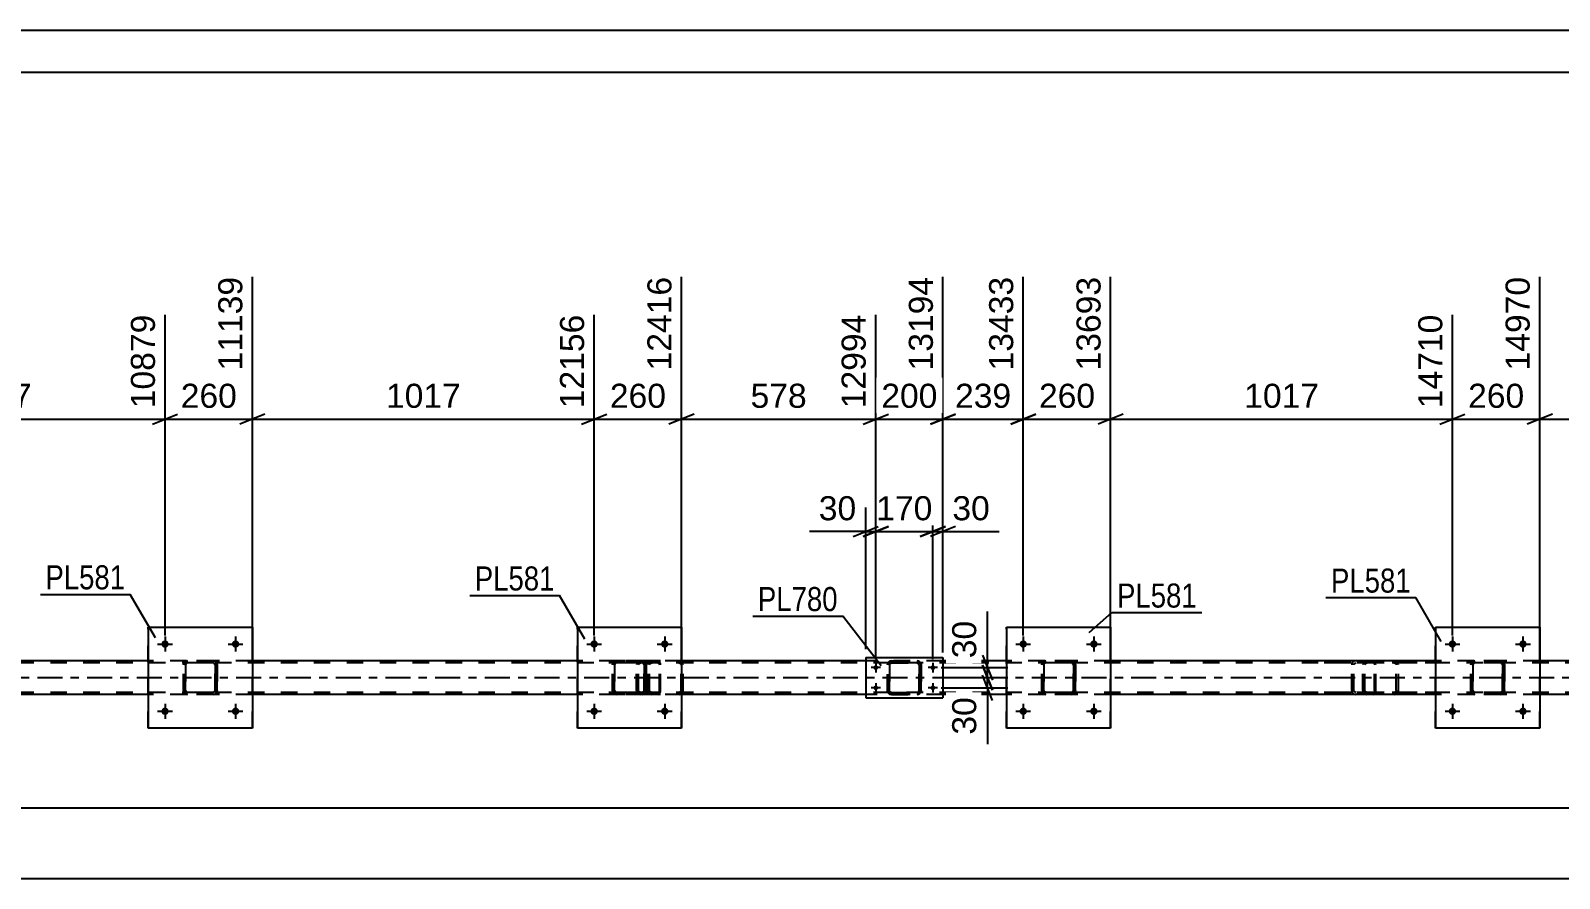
# Model space of a CAD drawing. Header units: millimetres. Extents: x 0 to 3371, y 0 to 1899.
# Drawn here: x 447.1 to 629.1, y 493.1 to 594 of the extents above; entities that cross this region are included whole.
import ezdxf

# ---------------------------------------------------------------- set-up
doc = ezdxf.new("R2010")
doc.units = ezdxf.units.MM
doc.linetypes.add('DXK_LINE_DOT2', pattern=[3.9198, 1.9599, -1.9599])
doc.linetypes.add('DXK_LINE_DOT3', pattern=[5.9187, 2.979, -0.9799, 0.9799, -0.9799])
doc.styles.add('Arial', font='ARIAL.TTF', dxfattribs={"height": 0.2})
doc.styles.add('Arial Narrow', font='ARIALN.TTF', dxfattribs={"height": 0.2})

# ---------------------------------------------------------------- blocks, each defined once
blk = doc.blocks.new('Unknown-203723636-1133')
at = {"color": 5, "linetype": 'Continuous'}
for p, q in [((841, 594), (0, 594)), ((836, 589), (5, 589))]:
    blk.add_line(p, q, dxfattribs=at)
blk = doc.blocks.new('Part-203723636-2892 - 2676')
at = {"color": 2, "linetype": 'Continuous'}
for p, q in [((546.54, 519.39), (546.54, 514.59)), ((546.54, 519.39), (555.74, 519.39)), ((555.74, 519.39), (555.74, 514.59)), ((546.54, 514.59), (555.74, 514.59))]:
    blk.add_line(p, q, dxfattribs=at)
blk = doc.blocks.new('Part-203723636-2705 - 2676')
at = {"color": 7, "linetype": 'DXK_LINE_DOT2'}
for p, q in [((749.36, 518.76), (86.9, 518.76)), ((473.54, 519), (461.14, 519)), ((524.62, 519), (512.22, 519)), ((555.74, 519), (546.54, 519)), ((575.7, 519), (563.3, 519)), ((626.78, 519), (614.38, 519)), ((749.36, 515.24), (86.9, 515.24)), ((473.54, 515), (461.14, 515)), ((524.62, 515), (512.22, 515)), ((555.74, 515), (546.54, 515)), ((575.7, 515), (563.3, 515)), ((626.78, 515), (614.38, 515))]:
    blk.add_line(p, q, dxfattribs=at)
at = {"color": 2, "linetype": 'Continuous'}
for p, q in [((461.14, 519), (422.46, 519)), ((512.22, 519), (473.54, 519)), ((546.54, 519), (524.62, 519)), ((563.3, 519), (555.74, 519)), ((614.38, 519), (575.7, 519)), ((665.46, 519), (626.78, 519)), ((461.14, 515), (422.46, 515)), ((512.22, 515), (473.54, 515)), ((546.54, 515), (524.62, 515)), ((563.3, 515), (555.74, 515)), ((614.38, 515), (575.7, 515)), ((665.46, 515), (626.78, 515))]:
    blk.add_line(p, q, dxfattribs=at)
at = {"color": 7, "linetype": 'DXK_LINE_DOT3'}
blk.add_line((86.9, 517), (749.36, 517), dxfattribs=at)
blk = doc.blocks.new('Part-203723636-2720 - 2676')
at = {"color": 7, "linetype": 'DXK_LINE_DOT2'}
for p, q in [((618.58, 518.52), (618.62, 518.7)), ((618.62, 518.7), (618.58, 518.52)), ((618.84, 518.61), (618.89, 518.69)), ((618.89, 518.69), (618.84, 518.61)), ((618.88, 518.96), (619.06, 519)), ((619.06, 519), (618.88, 518.96)), ((618.97, 518.74), (618.89, 518.69)), ((619.06, 518.76), (618.97, 518.74)), ((622.1, 519), (619.06, 519)), ((622.1, 518.76), (619.06, 518.76)), ((622.1, 519), (622.29, 518.96)), ((622.29, 518.96), (622.1, 519)), ((622.2, 518.74), (622.1, 518.76)), ((622.2, 518.74), (622.27, 518.69)), ((622.27, 518.69), (622.33, 518.61)), ((622.33, 518.61), (622.27, 518.69)), ((622.55, 518.7), (622.58, 518.52)), ((622.58, 518.52), (622.55, 518.7)), ((618.58, 515.48), (618.58, 518.52)), ((618.58, 518.52), (618.58, 518.52)), ((618.58, 515.48), (618.58, 518.52)), ((618.82, 518.52), (618.84, 518.61)), ((618.84, 518.61), (618.82, 518.52)), ((618.82, 515.48), (618.82, 518.52)), ((618.82, 518.52), (618.82, 518.52)), ((618.82, 518.52), (618.82, 515.48)), ((622.33, 518.61), (622.34, 518.52)), ((622.34, 518.52), (622.33, 518.61)), ((622.34, 515.48), (622.34, 518.52)), ((622.34, 518.52), (622.34, 518.52)), ((622.34, 518.52), (622.34, 515.48)), ((622.58, 515.48), (622.58, 518.52)), ((622.58, 518.52), (622.58, 518.52)), ((622.58, 518.52), (622.58, 515.48)), ((618.58, 515.48), (618.58, 515.48)), ((618.62, 515.3), (618.58, 515.48)), ((618.58, 515.48), (618.62, 515.3)), ((618.82, 515.48), (618.82, 515.48)), ((618.84, 515.39), (618.82, 515.48)), ((618.82, 515.48), (618.84, 515.39)), ((618.89, 515.31), (618.84, 515.39)), ((618.84, 515.39), (618.89, 515.31)), ((619.06, 515), (618.88, 515.04)), ((618.88, 515.04), (619.06, 515)), ((618.97, 515.26), (618.89, 515.31)), ((619.06, 515.24), (618.97, 515.26)), ((622.1, 515.24), (619.06, 515.24)), ((622.2, 515.26), (622.1, 515.24)), ((622.29, 515.04), (622.1, 515)), ((622.1, 515), (622.29, 515.04)), ((622.27, 515.31), (622.2, 515.26)), ((622.33, 515.39), (622.27, 515.31)), ((622.27, 515.31), (622.33, 515.39)), ((622.34, 515.48), (622.33, 515.39)), ((622.33, 515.39), (622.34, 515.48)), ((622.34, 515.48), (622.34, 515.48)), ((622.58, 515.48), (622.55, 515.3)), ((622.55, 515.3), (622.58, 515.48)), ((622.58, 515.48), (622.58, 515.48)), ((622.1, 515), (619.06, 515))]:
    blk.add_line(p, q, dxfattribs=at)
at = {"color": 7, "linetype": 'DXK_LINE_DOT3'}
blk.add_line((620.58, 517), (620.58, 517), dxfattribs=at)
at = {"color": 7, "linetype": 'DXK_LINE_DOT2'}
for centre, start, end in [((619.06, 518.52), 112.5, 157.5), ((619.06, 518.52), 112.5, 157.5), ((622.1, 518.52), 22.5, 67.5), ((622.1, 518.52), 22.5, 67.5), ((619.06, 515.48), 202.5, 247.5), ((619.06, 515.48), 202.5, 247.5), ((622.1, 515.48), 292.5, 337.5), ((622.1, 515.48), 292.5, 337.5)]:
    blk.add_arc(centre, 0.48, start, end, dxfattribs=at)
blk = doc.blocks.new('Part-203723636-2725 - 2676')
at = {"color": 2, "linetype": 'Continuous'}
for p, q in [((563.3, 523), (563.3, 511)), ((563.3, 523), (575.7, 523)), ((575.7, 523), (575.7, 511)), ((575.7, 511), (563.3, 511))]:
    blk.add_line(p, q, dxfattribs=at)
at = {"color": 7, "linetype": 'DXK_LINE_DOT2'}
for p, q in [((563.3, 511), (563.3, 523)), ((575.7, 511), (575.7, 523))]:
    blk.add_line(p, q, dxfattribs=at)
blk = doc.blocks.new('Part-203723636-2726 - 2676')
at = {"color": 7, "linetype": 'DXK_LINE_DOT2'}
for p, q in [((567.5, 518.52), (567.54, 518.7)), ((567.54, 518.7), (567.5, 518.52)), ((567.76, 518.61), (567.81, 518.69)), ((567.81, 518.69), (567.76, 518.61)), ((567.8, 518.96), (567.98, 519)), ((567.98, 519), (567.8, 518.96)), ((567.89, 518.74), (567.81, 518.69)), ((567.98, 518.76), (567.89, 518.74)), ((571.02, 519), (567.98, 519)), ((571.02, 518.76), (567.98, 518.76)), ((571.02, 519), (571.21, 518.96)), ((571.21, 518.96), (571.02, 519)), ((571.12, 518.74), (571.02, 518.76)), ((571.12, 518.74), (571.19, 518.69)), ((571.19, 518.69), (571.25, 518.61)), ((571.25, 518.61), (571.19, 518.69)), ((571.47, 518.7), (571.5, 518.52)), ((571.5, 518.52), (571.47, 518.7)), ((567.5, 515.48), (567.5, 518.52)), ((567.5, 518.52), (567.5, 518.52)), ((567.5, 515.48), (567.5, 518.52)), ((567.74, 518.52), (567.76, 518.61)), ((567.76, 518.61), (567.74, 518.52)), ((567.74, 515.48), (567.74, 518.52)), ((567.74, 518.52), (567.74, 518.52)), ((567.74, 518.52), (567.74, 515.48)), ((571.25, 518.61), (571.26, 518.52)), ((571.26, 518.52), (571.25, 518.61)), ((571.26, 515.48), (571.26, 518.52)), ((571.26, 518.52), (571.26, 518.52)), ((571.26, 518.52), (571.26, 515.48)), ((571.5, 515.48), (571.5, 518.52)), ((571.5, 518.52), (571.5, 518.52)), ((571.5, 518.52), (571.5, 515.48)), ((567.5, 515.48), (567.5, 515.48)), ((567.54, 515.3), (567.5, 515.48)), ((567.5, 515.48), (567.54, 515.3)), ((567.74, 515.48), (567.74, 515.48)), ((567.76, 515.39), (567.74, 515.48)), ((567.74, 515.48), (567.76, 515.39)), ((567.81, 515.31), (567.76, 515.39)), ((567.76, 515.39), (567.81, 515.31)), ((567.98, 515), (567.8, 515.04)), ((567.8, 515.04), (567.98, 515)), ((567.89, 515.26), (567.81, 515.31)), ((567.98, 515.24), (567.89, 515.26)), ((571.02, 515.24), (567.98, 515.24)), ((571.12, 515.26), (571.02, 515.24)), ((571.21, 515.04), (571.02, 515)), ((571.02, 515), (571.21, 515.04)), ((571.19, 515.31), (571.12, 515.26)), ((571.25, 515.39), (571.19, 515.31)), ((571.19, 515.31), (571.25, 515.39)), ((571.26, 515.48), (571.25, 515.39)), ((571.25, 515.39), (571.26, 515.48)), ((571.26, 515.48), (571.26, 515.48)), ((571.5, 515.48), (571.47, 515.3)), ((571.47, 515.3), (571.5, 515.48)), ((571.5, 515.48), (571.5, 515.48)), ((571.02, 515), (567.98, 515))]:
    blk.add_line(p, q, dxfattribs=at)
at = {"color": 7, "linetype": 'DXK_LINE_DOT3'}
blk.add_line((569.5, 517), (569.5, 517), dxfattribs=at)
at = {"color": 7, "linetype": 'DXK_LINE_DOT2'}
for centre, start, end in [((567.98, 518.52), 112.5, 157.5), ((567.98, 518.52), 112.5, 157.5), ((571.02, 518.52), 22.5, 67.5), ((571.02, 518.52), 22.5, 67.5), ((567.98, 515.48), 202.5, 247.5), ((567.98, 515.48), 202.5, 247.5), ((571.02, 515.48), 292.5, 337.5), ((571.02, 515.48), 292.5, 337.5)]:
    blk.add_arc(centre, 0.48, start, end, dxfattribs=at)
blk = doc.blocks.new('Bolt-203723636-2795 - 2676')
at = {"linetype": 'Continuous'}
for points in [[(547.74, 517.91, -1), (547.74, 518.47, -1)], [(554.54, 517.91, -1), (554.54, 518.47, -1)], [(547.74, 515.51, -1), (547.74, 516.07, -1)], [(554.54, 515.51, -1), (554.54, 516.07, -1)]]:
    blk.add_hatch(color=1, dxfattribs=at).paths.add_polyline_path(points)
at = {"color": 1, "linetype": 'Continuous'}
for p, q in [((547.74, 518.75), (547.74, 517.63)), ((554.54, 518.75), (554.54, 517.63)), ((548.3, 518.19), (547.18, 518.19)), ((555.1, 518.19), (553.98, 518.19)), ((548.3, 515.79), (547.18, 515.79)), ((547.74, 516.35), (547.74, 515.23)), ((555.1, 515.79), (553.98, 515.79)), ((554.54, 516.35), (554.54, 515.23))]:
    blk.add_line(p, q, dxfattribs=at)
blk = doc.blocks.new('Part-203723636-2731 - 2676')
at = {"color": 2, "linetype": 'Continuous'}
for p, q in [((512.22, 523), (512.22, 511)), ((512.22, 523), (524.62, 523)), ((524.62, 523), (524.62, 511)), ((524.62, 511), (512.22, 511))]:
    blk.add_line(p, q, dxfattribs=at)
at = {"color": 7, "linetype": 'DXK_LINE_DOT2'}
for p, q in [((512.22, 511), (512.22, 523)), ((524.62, 511), (524.62, 523))]:
    blk.add_line(p, q, dxfattribs=at)
blk = doc.blocks.new('Part-203723636-2732 - 2676')
at = {"color": 7, "linetype": 'DXK_LINE_DOT2'}
for p, q in [((516.42, 518.52), (516.46, 518.7)), ((516.46, 518.7), (516.42, 518.52)), ((516.68, 518.61), (516.73, 518.69)), ((516.73, 518.69), (516.68, 518.61)), ((516.72, 518.96), (516.9, 519)), ((516.9, 519), (516.72, 518.96)), ((516.81, 518.74), (516.73, 518.69)), ((516.9, 518.76), (516.81, 518.74)), ((519.94, 519), (516.9, 519)), ((519.94, 518.76), (516.9, 518.76)), ((519.94, 519), (520.13, 518.96)), ((520.13, 518.96), (519.94, 519)), ((520.03, 518.74), (519.94, 518.76)), ((520.03, 518.74), (520.11, 518.69)), ((520.11, 518.69), (520.16, 518.61)), ((520.16, 518.61), (520.11, 518.69)), ((520.39, 518.7), (520.42, 518.52)), ((520.42, 518.52), (520.39, 518.7)), ((516.42, 515.48), (516.42, 518.52)), ((516.42, 518.52), (516.42, 518.52)), ((516.42, 515.48), (516.42, 518.52)), ((516.66, 518.52), (516.68, 518.61)), ((516.68, 518.61), (516.66, 518.52)), ((516.66, 515.48), (516.66, 518.52)), ((516.66, 518.52), (516.66, 518.52)), ((516.66, 518.52), (516.66, 515.48)), ((520.16, 518.61), (520.18, 518.52)), ((520.18, 518.52), (520.16, 518.61)), ((520.18, 515.48), (520.18, 518.52)), ((520.18, 518.52), (520.18, 518.52)), ((520.18, 518.52), (520.18, 515.48)), ((520.42, 515.48), (520.42, 518.52)), ((520.42, 518.52), (520.42, 518.52)), ((520.42, 518.52), (520.42, 515.48)), ((516.42, 515.48), (516.42, 515.48)), ((516.46, 515.3), (516.42, 515.48)), ((516.42, 515.48), (516.46, 515.3)), ((516.66, 515.48), (516.66, 515.48)), ((516.68, 515.39), (516.66, 515.48)), ((516.66, 515.48), (516.68, 515.39)), ((516.73, 515.31), (516.68, 515.39)), ((516.68, 515.39), (516.73, 515.31)), ((516.9, 515), (516.72, 515.04)), ((516.72, 515.04), (516.9, 515)), ((516.81, 515.26), (516.73, 515.31)), ((516.9, 515.24), (516.81, 515.26)), ((519.94, 515.24), (516.9, 515.24)), ((520.03, 515.26), (519.94, 515.24)), ((520.13, 515.04), (519.94, 515)), ((519.94, 515), (520.13, 515.04)), ((520.11, 515.31), (520.03, 515.26)), ((520.16, 515.39), (520.11, 515.31)), ((520.11, 515.31), (520.16, 515.39)), ((520.18, 515.48), (520.16, 515.39)), ((520.16, 515.39), (520.18, 515.48)), ((520.18, 515.48), (520.18, 515.48)), ((520.42, 515.48), (520.39, 515.3)), ((520.39, 515.3), (520.42, 515.48)), ((520.42, 515.48), (520.42, 515.48)), ((519.94, 515), (516.9, 515))]:
    blk.add_line(p, q, dxfattribs=at)
at = {"color": 7, "linetype": 'DXK_LINE_DOT3'}
blk.add_line((518.42, 517), (518.42, 517), dxfattribs=at)
at = {"color": 7, "linetype": 'DXK_LINE_DOT2'}
for centre, start, end in [((516.9, 518.52), 112.5, 157.5), ((516.9, 518.52), 112.5, 157.5), ((519.94, 518.52), 22.5, 67.5), ((519.94, 518.52), 22.5, 67.5), ((516.9, 515.48), 202.5, 247.5), ((516.9, 515.48), 202.5, 247.5), ((519.94, 515.48), 292.5, 337.5), ((519.94, 515.48), 292.5, 337.5)]:
    blk.add_arc(centre, 0.48, start, end, dxfattribs=at)
blk = doc.blocks.new('Part-203723636-2737 - 2676')
at = {"color": 2, "linetype": 'Continuous'}
for p, q in [((461.14, 523), (461.14, 511)), ((461.14, 523), (473.54, 523)), ((473.54, 523), (473.54, 511)), ((473.54, 511), (461.14, 511))]:
    blk.add_line(p, q, dxfattribs=at)
at = {"color": 7, "linetype": 'DXK_LINE_DOT2'}
for p, q in [((461.14, 511), (461.14, 523)), ((473.54, 511), (473.54, 523))]:
    blk.add_line(p, q, dxfattribs=at)
blk = doc.blocks.new('Part-203723636-2738 - 2676')
at = {"color": 7, "linetype": 'DXK_LINE_DOT2'}
for p, q in [((465.34, 518.52), (465.38, 518.7)), ((465.38, 518.7), (465.34, 518.52)), ((465.6, 518.61), (465.65, 518.69)), ((465.65, 518.69), (465.6, 518.61)), ((465.64, 518.96), (465.82, 519)), ((465.82, 519), (465.64, 518.96)), ((465.73, 518.74), (465.65, 518.69)), ((465.82, 518.76), (465.73, 518.74)), ((468.86, 519), (465.82, 519)), ((468.86, 518.76), (465.82, 518.76)), ((468.86, 519), (469.05, 518.96)), ((469.05, 518.96), (468.86, 519)), ((468.95, 518.74), (468.86, 518.76)), ((468.95, 518.74), (469.03, 518.69)), ((469.03, 518.69), (469.08, 518.61)), ((469.08, 518.61), (469.03, 518.69)), ((469.31, 518.7), (469.34, 518.52)), ((469.34, 518.52), (469.31, 518.7)), ((465.34, 515.48), (465.34, 518.52)), ((465.34, 518.52), (465.34, 518.52)), ((465.34, 515.48), (465.34, 518.52)), ((465.58, 518.52), (465.6, 518.61)), ((465.6, 518.61), (465.58, 518.52)), ((465.58, 515.48), (465.58, 518.52)), ((465.58, 518.52), (465.58, 518.52)), ((465.58, 518.52), (465.58, 515.48)), ((469.08, 518.61), (469.1, 518.52)), ((469.1, 518.52), (469.08, 518.61)), ((469.1, 515.48), (469.1, 518.52)), ((469.1, 518.52), (469.1, 518.52)), ((469.1, 518.52), (469.1, 515.48)), ((469.34, 515.48), (469.34, 518.52)), ((469.34, 518.52), (469.34, 518.52)), ((469.34, 518.52), (469.34, 515.48)), ((465.34, 515.48), (465.34, 515.48)), ((465.38, 515.3), (465.34, 515.48)), ((465.34, 515.48), (465.38, 515.3)), ((465.58, 515.48), (465.58, 515.48)), ((465.6, 515.39), (465.58, 515.48)), ((465.58, 515.48), (465.6, 515.39)), ((465.65, 515.31), (465.6, 515.39)), ((465.6, 515.39), (465.65, 515.31)), ((465.82, 515), (465.64, 515.04)), ((465.64, 515.04), (465.82, 515)), ((465.73, 515.26), (465.65, 515.31)), ((465.82, 515.24), (465.73, 515.26)), ((468.86, 515.24), (465.82, 515.24)), ((468.95, 515.26), (468.86, 515.24)), ((469.05, 515.04), (468.86, 515)), ((468.86, 515), (469.05, 515.04)), ((469.03, 515.31), (468.95, 515.26)), ((469.08, 515.39), (469.03, 515.31)), ((469.03, 515.31), (469.08, 515.39)), ((469.1, 515.48), (469.08, 515.39)), ((469.08, 515.39), (469.1, 515.48)), ((469.1, 515.48), (469.1, 515.48)), ((469.34, 515.48), (469.31, 515.3)), ((469.31, 515.3), (469.34, 515.48)), ((469.34, 515.48), (469.34, 515.48)), ((468.86, 515), (465.82, 515))]:
    blk.add_line(p, q, dxfattribs=at)
at = {"color": 7, "linetype": 'DXK_LINE_DOT3'}
blk.add_line((467.34, 517), (467.34, 517), dxfattribs=at)
at = {"color": 7, "linetype": 'DXK_LINE_DOT2'}
for centre, start, end in [((465.82, 518.52), 112.5, 157.5), ((465.82, 518.52), 112.5, 157.5), ((468.86, 518.52), 22.5, 67.5), ((468.86, 518.52), 22.5, 67.5), ((465.82, 515.48), 202.5, 247.5), ((465.82, 515.48), 202.5, 247.5), ((468.86, 515.48), 292.5, 337.5), ((468.86, 515.48), 292.5, 337.5)]:
    blk.add_arc(centre, 0.48, start, end, dxfattribs=at)
blk = doc.blocks.new('Bolt-203723636-2870 - 2676')
at = {"linetype": 'Continuous'}
for points in [[(514.66, 521, -1), (513.78, 521, -1)], [(523.06, 521, -1), (522.18, 521, -1)]]:
    blk.add_hatch(color=1, dxfattribs=at).paths.add_polyline_path(points)
at = {"color": 1, "linetype": 'Continuous'}
for p, q in [((513.34, 521), (515.1, 521)), ((514.22, 521.88), (514.22, 520.12)), ((521.74, 521), (523.5, 521)), ((522.62, 521.88), (522.62, 520.12))]:
    blk.add_line(p, q, dxfattribs=at)
blk = doc.blocks.new('Part-203723636-2884 - 2676')
at = {"color": 7, "linetype": 'DXK_LINE_DOT2'}
for p, q in [((521.85, 519), (514.91, 519)), ((521.85, 518.76), (514.91, 518.76)), ((519.29, 518.7), (519.25, 518.52)), ((519.52, 518.61), (519.58, 518.69)), ((519.75, 519), (519.56, 518.96)), ((519.58, 518.69), (519.66, 518.74)), ((519.66, 518.74), (519.75, 518.76)), ((520.57, 519), (520.57, 518.76)), ((521.95, 518.96), (521.85, 519)), ((521.85, 518.76), (521.9, 518.74)), ((521.9, 518.74), (521.94, 518.69)), ((521.94, 518.69), (521.97, 518.61)), ((522.04, 518.86), (521.95, 518.96)), ((522.1, 518.7), (522.04, 518.86)), ((522.12, 518.52), (522.1, 518.7)), ((519.25, 515.48), (519.25, 518.52)), ((519.5, 518.52), (519.52, 518.61)), ((519.5, 515.48), (519.5, 518.52)), ((521.97, 518.61), (521.98, 518.52)), ((521.98, 515.48), (521.98, 518.52)), ((522.12, 515.48), (522.12, 518.52)), ((521.85, 515.24), (514.91, 515.24)), ((519.25, 515.48), (519.29, 515.3)), ((519.52, 515.39), (519.5, 515.48)), ((519.58, 515.31), (519.52, 515.39)), ((519.56, 515.04), (519.75, 515)), ((519.66, 515.26), (519.58, 515.31)), ((519.75, 515.24), (519.66, 515.26)), ((520.57, 515), (520.57, 515.24)), ((521.9, 515.26), (521.85, 515.24)), ((521.85, 515), (521.95, 515.04)), ((521.94, 515.31), (521.9, 515.26)), ((521.97, 515.39), (521.94, 515.31)), ((521.95, 515.04), (522.04, 515.14)), ((521.98, 515.48), (521.97, 515.39)), ((522.04, 515.14), (522.1, 515.3)), ((522.1, 515.3), (522.12, 515.48)), ((521.85, 515), (514.91, 515))]:
    blk.add_line(p, q, dxfattribs=at)
for centre, start, end in [((519.74, 518.5), 111.1941, 156.1506), ((519.74, 515.49), 203.8494, 248.8059)]:
    blk.add_arc(centre, 0.492, start, end, dxfattribs=at)
blk = doc.blocks.new('Bolt-203723636-2792 - 2676')
at = {"linetype": 'Continuous'}
for points in [[(616.82, 521, -1), (615.94, 521, -1)], [(625.22, 521, -1), (624.34, 521, -1)]]:
    blk.add_hatch(color=1, dxfattribs=at).paths.add_polyline_path(points)
at = {"color": 1, "linetype": 'Continuous'}
for p, q in [((615.5, 521), (617.26, 521)), ((616.38, 521.88), (616.38, 520.12)), ((623.9, 521), (625.66, 521)), ((624.78, 521.88), (624.78, 520.12))]:
    blk.add_line(p, q, dxfattribs=at)
blk = doc.blocks.new('Bolt-203723636-2793 - 2676')
at = {"linetype": 'Continuous'}
for points in [[(616.82, 513, -1), (615.94, 513, -1)], [(625.22, 513, -1), (624.34, 513, -1)]]:
    blk.add_hatch(color=1, dxfattribs=at).paths.add_polyline_path(points)
at = {"color": 1, "linetype": 'Continuous'}
for p, q in [((616.38, 513.88), (616.38, 512.12)), ((624.78, 513.88), (624.78, 512.12)), ((615.5, 513), (617.26, 513)), ((623.9, 513), (625.66, 513))]:
    blk.add_line(p, q, dxfattribs=at)
blk = doc.blocks.new('Bolt-203723636-2794 - 2676')
at = {"linetype": 'Continuous'}
for points in [[(565.74, 521, -1), (564.86, 521, -1)], [(574.14, 521, -1), (573.26, 521, -1)]]:
    blk.add_hatch(color=1, dxfattribs=at).paths.add_polyline_path(points)
at = {"color": 1, "linetype": 'Continuous'}
for p, q in [((564.42, 521), (566.18, 521)), ((565.3, 521.88), (565.3, 520.12)), ((572.82, 521), (574.58, 521)), ((573.7, 521.88), (573.7, 520.12))]:
    blk.add_line(p, q, dxfattribs=at)
blk = doc.blocks.new('Bolt-203723636-2869 - 2676')
at = {"linetype": 'Continuous'}
for points in [[(565.74, 513, -1), (564.86, 513, -1)], [(574.14, 513, -1), (573.26, 513, -1)]]:
    blk.add_hatch(color=1, dxfattribs=at).paths.add_polyline_path(points)
at = {"color": 1, "linetype": 'Continuous'}
for p, q in [((565.3, 513.88), (565.3, 512.12)), ((573.7, 513.88), (573.7, 512.12)), ((564.42, 513), (566.18, 513)), ((572.82, 513), (574.58, 513))]:
    blk.add_line(p, q, dxfattribs=at)
blk = doc.blocks.new('Bolt-203723636-2871 - 2676')
at = {"linetype": 'Continuous'}
for points in [[(514.66, 513, -1), (513.78, 513, -1)], [(523.06, 513, -1), (522.18, 513, -1)]]:
    blk.add_hatch(color=1, dxfattribs=at).paths.add_polyline_path(points)
at = {"color": 1, "linetype": 'Continuous'}
for p, q in [((514.22, 513.88), (514.22, 512.12)), ((522.62, 513.88), (522.62, 512.12)), ((513.34, 513), (515.1, 513)), ((521.74, 513), (523.5, 513))]:
    blk.add_line(p, q, dxfattribs=at)
blk = doc.blocks.new('Bolt-203723636-2872 - 2676')
at = {"linetype": 'Continuous'}
for points in [[(463.58, 521, -1), (462.7, 521, -1)], [(471.98, 521, -1), (471.1, 521, -1)]]:
    blk.add_hatch(color=1, dxfattribs=at).paths.add_polyline_path(points)
at = {"color": 1, "linetype": 'Continuous'}
for p, q in [((462.26, 521), (464.02, 521)), ((463.14, 521.88), (463.14, 520.12)), ((470.66, 521), (472.42, 521)), ((471.54, 521.88), (471.54, 520.12))]:
    blk.add_line(p, q, dxfattribs=at)
blk = doc.blocks.new('Bolt-203723636-2873 - 2676')
at = {"linetype": 'Continuous'}
for points in [[(463.58, 513, -1), (462.7, 513, -1)], [(471.98, 513, -1), (471.1, 513, -1)]]:
    blk.add_hatch(color=1, dxfattribs=at).paths.add_polyline_path(points)
at = {"color": 1, "linetype": 'Continuous'}
for p, q in [((463.14, 513.88), (463.14, 512.12)), ((471.54, 513.88), (471.54, 512.12)), ((462.26, 513), (464.02, 513)), ((470.66, 513), (472.42, 513))]:
    blk.add_line(p, q, dxfattribs=at)
blk = doc.blocks.new('Part-203723636-2877 - 2676')
at = {"color": 7, "linetype": 'DXK_LINE_DOT2'}
for p, q in [((605.74, 518.69), (605.7, 518.52)), ((605.74, 518.7), (605.74, 518.69)), ((605.98, 518.61), (606.03, 518.69)), ((606.21, 519), (606.02, 518.96)), ((606.03, 518.69), (606.12, 518.74)), ((606.12, 518.74), (606.21, 518.76)), ((615.1, 519), (606.21, 519)), ((615.1, 518.76), (606.21, 518.76)), ((609.65, 518.96), (609.45, 519)), ((609.45, 518.76), (609.55, 518.74)), ((609.55, 518.74), (609.63, 518.69)), ((609.63, 518.69), (609.69, 518.61)), ((609.92, 518.69), (609.92, 518.7)), ((609.96, 518.52), (609.92, 518.69)), ((605.7, 515.48), (605.7, 518.52)), ((605.96, 518.52), (605.98, 518.61)), ((605.96, 515.48), (605.96, 518.52)), ((609.69, 518.61), (609.7, 518.52)), ((609.7, 515.48), (609.7, 518.52)), ((609.96, 515.48), (609.96, 518.52)), ((605.7, 515.48), (605.74, 515.3)), ((605.98, 515.39), (605.96, 515.48)), ((606.03, 515.31), (605.98, 515.39)), ((606.02, 515.04), (606.21, 515)), ((606.12, 515.26), (606.03, 515.31)), ((606.21, 515.24), (606.12, 515.26)), ((615.1, 515.24), (606.21, 515.24)), ((609.55, 515.26), (609.45, 515.24)), ((609.45, 515), (609.65, 515.04)), ((609.63, 515.31), (609.55, 515.26)), ((609.69, 515.39), (609.63, 515.31)), ((609.7, 515.48), (609.69, 515.39)), ((609.92, 515.3), (609.96, 515.48)), ((615.1, 515), (606.21, 515))]:
    blk.add_line(p, q, dxfattribs=at)
for centre, start, end in [((606.19, 518.5), 110.7583, 155.68), ((609.47, 518.5), 24.32, 69.2417), ((606.19, 515.5), 204.32, 249.2417), ((609.47, 515.5), 290.7583, 335.68)]:
    blk.add_arc(centre, 0.496, start, end, dxfattribs=at)
blk = doc.blocks.new('Part-203723636-2878 - 2676')
at = {"color": 7, "linetype": 'DXK_LINE_DOT2'}
for p, q in [((520.61, 518.7), (520.57, 518.52)), ((520.84, 518.61), (520.9, 518.69)), ((521.08, 519), (520.88, 518.96)), ((520.9, 518.69), (520.98, 518.74)), ((520.98, 518.74), (521.08, 518.76)), ((529.97, 519), (521.08, 519)), ((529.97, 518.76), (521.08, 518.76)), ((524.51, 518.96), (524.32, 519)), ((524.32, 518.76), (524.41, 518.74)), ((524.41, 518.74), (524.5, 518.69)), ((524.5, 518.69), (524.55, 518.61)), ((524.79, 518.69), (524.79, 518.7)), ((524.83, 518.52), (524.79, 518.69)), ((520.57, 515.48), (520.57, 518.52)), ((520.82, 518.52), (520.84, 518.61)), ((520.82, 515.48), (520.82, 518.52)), ((524.55, 518.61), (524.57, 518.52)), ((524.57, 515.48), (524.57, 518.52)), ((524.83, 515.48), (524.83, 518.52)), ((520.57, 515.48), (520.61, 515.3)), ((520.84, 515.39), (520.82, 515.48)), ((520.9, 515.31), (520.84, 515.39)), ((520.88, 515.04), (521.08, 515)), ((520.98, 515.26), (520.9, 515.31)), ((521.08, 515.24), (520.98, 515.26)), ((529.97, 515.24), (521.08, 515.24)), ((524.41, 515.26), (524.32, 515.24)), ((524.32, 515), (524.51, 515.04)), ((524.5, 515.31), (524.41, 515.26)), ((524.55, 515.39), (524.5, 515.31)), ((524.57, 515.48), (524.55, 515.39)), ((524.79, 515.3), (524.83, 515.48)), ((529.97, 515), (521.08, 515))]:
    blk.add_line(p, q, dxfattribs=at)
for centre, start, end in [((521.06, 518.5), 110.7583, 155.68), ((524.33, 518.5), 24.32, 69.2417), ((521.06, 515.5), 204.32, 249.2417), ((524.33, 515.5), 290.7583, 335.68)]:
    blk.add_arc(centre, 0.496, start, end, dxfattribs=at)
blk = doc.blocks.new('Part-203723636-2883 - 2676')
at = {"color": 7, "linetype": 'DXK_LINE_DOT2'}
for p, q in [((606.98, 519), (600.05, 519)), ((606.98, 518.76), (600.05, 518.76)), ((604.42, 518.69), (604.39, 518.52)), ((604.42, 518.7), (604.42, 518.69)), ((604.66, 518.61), (604.71, 518.69)), ((604.89, 519), (604.7, 518.96)), ((604.71, 518.69), (604.79, 518.74)), ((604.79, 518.74), (604.89, 518.76)), ((605.7, 519), (605.7, 518.76)), ((607.08, 518.96), (606.98, 519)), ((606.98, 518.76), (607.03, 518.74)), ((607.03, 518.74), (607.08, 518.69)), ((607.17, 518.86), (607.08, 518.96)), ((607.08, 518.69), (607.1, 518.61)), ((607.23, 518.7), (607.17, 518.86)), ((607.25, 518.52), (607.23, 518.7)), ((604.39, 515.48), (604.39, 518.52)), ((604.64, 518.52), (604.66, 518.61)), ((604.64, 515.48), (604.64, 518.52)), ((607.1, 518.61), (607.12, 518.52)), ((607.12, 515.48), (607.12, 518.52)), ((607.25, 515.48), (607.25, 518.52)), ((606.98, 515.24), (600.05, 515.24)), ((604.39, 515.48), (604.42, 515.3)), ((604.66, 515.39), (604.64, 515.48)), ((604.71, 515.31), (604.66, 515.39)), ((604.7, 515.04), (604.89, 515)), ((604.79, 515.26), (604.71, 515.31)), ((604.89, 515.24), (604.79, 515.26)), ((605.7, 515), (605.7, 515.24)), ((607.03, 515.26), (606.98, 515.24)), ((606.98, 515), (607.08, 515.04)), ((607.08, 515.31), (607.03, 515.26)), ((607.1, 515.39), (607.08, 515.31)), ((607.08, 515.04), (607.17, 515.14)), ((607.12, 515.48), (607.1, 515.39)), ((607.17, 515.14), (607.23, 515.3)), ((607.23, 515.3), (607.25, 515.48)), ((606.98, 515), (600.05, 515))]:
    blk.add_line(p, q, dxfattribs=at)
for centre, start, end in [((604.87, 518.5), 111.1941, 156.1506), ((604.87, 515.49), 203.8494, 248.8059)]:
    blk.add_arc(centre, 0.492, start, end, dxfattribs=at)
blk = doc.blocks.new('Part-203723636-2887 - 2676')
at = {"color": 7, "linetype": 'DXK_LINE_DOT2'}
for p, q in [((549.14, 518.51), (549.17, 518.69)), ((549.17, 518.69), (549.14, 518.51)), ((549.39, 518.6), (549.45, 518.68)), ((549.45, 518.68), (549.39, 518.6)), ((549.43, 518.95), (549.62, 518.99)), ((549.62, 518.99), (549.43, 518.95)), ((549.45, 518.68), (549.52, 518.73)), ((549.52, 518.73), (549.45, 518.68)), ((549.52, 518.73), (549.62, 518.75)), ((549.62, 518.75), (549.52, 518.73)), ((549.62, 518.99), (552.66, 518.99)), ((549.62, 518.99), (549.62, 518.99)), ((549.62, 518.99), (552.66, 518.99)), ((549.62, 518.75), (552.66, 518.75)), ((549.62, 518.75), (549.62, 518.75)), ((552.66, 518.75), (549.62, 518.75)), ((552.66, 518.99), (552.66, 518.99)), ((552.66, 518.99), (552.84, 518.95)), ((552.84, 518.95), (552.66, 518.99)), ((552.66, 518.75), (552.66, 518.75)), ((552.66, 518.75), (552.75, 518.73)), ((552.75, 518.73), (552.66, 518.75)), ((552.75, 518.73), (552.83, 518.68)), ((552.83, 518.68), (552.75, 518.73)), ((552.83, 518.68), (552.88, 518.6)), ((552.88, 518.6), (552.83, 518.68)), ((553.1, 518.69), (553.14, 518.51)), ((553.14, 518.51), (553.1, 518.69)), ((549.14, 515.47), (549.14, 518.51)), ((549.14, 518.51), (549.14, 518.51)), ((549.14, 515.47), (549.14, 518.51)), ((549.38, 518.51), (549.39, 518.6)), ((549.39, 518.6), (549.38, 518.51)), ((549.38, 515.47), (549.38, 518.51)), ((549.38, 518.51), (549.38, 518.51)), ((549.38, 518.51), (549.38, 515.47)), ((552.9, 518.51), (552.88, 518.6)), ((552.9, 515.47), (552.9, 518.51)), ((552.9, 518.51), (552.9, 518.51)), ((552.9, 518.51), (552.9, 515.47)), ((553.14, 515.47), (553.14, 518.51)), ((553.14, 518.51), (553.14, 518.51)), ((553.14, 518.51), (553.14, 515.47)), ((549.14, 515.47), (549.14, 515.47)), ((549.17, 515.29), (549.14, 515.47)), ((549.14, 515.47), (549.17, 515.29)), ((549.38, 515.47), (549.38, 515.47)), ((549.39, 515.38), (549.38, 515.47)), ((549.45, 515.3), (549.39, 515.38)), ((549.39, 515.38), (549.45, 515.3)), ((549.62, 514.99), (549.43, 515.03)), ((549.43, 515.03), (549.62, 514.99)), ((549.52, 515.25), (549.45, 515.3)), ((549.45, 515.3), (549.52, 515.25)), ((549.62, 515.23), (549.52, 515.25)), ((549.52, 515.25), (549.62, 515.23)), ((549.62, 515.23), (552.66, 515.23)), ((549.62, 515.23), (549.62, 515.23)), ((549.62, 515.23), (552.66, 515.23)), ((552.75, 515.25), (552.66, 515.23)), ((552.66, 515.23), (552.75, 515.25)), ((552.66, 515.23), (552.66, 515.23)), ((552.84, 515.03), (552.66, 514.99)), ((552.66, 514.99), (552.84, 515.03)), ((552.83, 515.3), (552.75, 515.25)), ((552.75, 515.25), (552.83, 515.3)), ((552.88, 515.38), (552.83, 515.3)), ((552.83, 515.3), (552.88, 515.38)), ((552.9, 515.47), (552.88, 515.38)), ((552.88, 515.38), (552.9, 515.47)), ((552.9, 515.47), (552.9, 515.47)), ((553.14, 515.47), (553.1, 515.29)), ((553.1, 515.29), (553.14, 515.47)), ((553.14, 515.47), (553.14, 515.47)), ((549.62, 514.99), (552.66, 514.99)), ((549.62, 514.99), (549.62, 514.99)), ((549.62, 514.99), (552.66, 514.99)), ((552.66, 514.99), (552.66, 514.99))]:
    blk.add_line(p, q, dxfattribs=at)
at = {"color": 7, "linetype": 'DXK_LINE_DOT3'}
blk.add_line((551.14, 516.99), (551.14, 516.99), dxfattribs=at)
at = {"color": 7, "linetype": 'DXK_LINE_DOT2'}
for centre, start, end in [((549.62, 518.51), 112.5, 157.5), ((549.62, 518.51), 112.5, 157.5), ((552.66, 518.51), 22.5, 67.5), ((552.66, 518.51), 22.5, 67.5), ((549.62, 515.47), 202.5, 247.5), ((549.62, 515.47), 202.5, 247.5), ((552.66, 515.47), 292.5, 337.5), ((552.66, 515.47), 292.5, 337.5)]:
    blk.add_arc(centre, 0.48, start, end, dxfattribs=at)
blk = doc.blocks.new('Part-203723636-2916 - 2676')
at = {"color": 2, "linetype": 'Continuous'}
for p, q in [((614.38, 523), (614.38, 511)), ((614.38, 523), (626.78, 523)), ((626.78, 523), (626.78, 511)), ((626.78, 511), (614.38, 511))]:
    blk.add_line(p, q, dxfattribs=at)
at = {"color": 7, "linetype": 'DXK_LINE_DOT2'}
for p, q in [((614.38, 511), (614.38, 523)), ((626.78, 511), (626.78, 523))]:
    blk.add_line(p, q, dxfattribs=at)
blk = doc.blocks.new('StraightDimension-203723636-3427 - 2676')
at = {"color": 7, "linetype": 'Continuous'}
for p, q in [((473.54, 520), (473.54, 564.68)), ((463.14, 522), (463.14, 560.18)), ((461.64, 547.16), (464.64, 548.36)), ((475.04, 548.36), (472.04, 547.16)), ((463.14, 547.76), (473.54, 547.76))]:
    blk.add_line(p, q, dxfattribs=at)
at = {"color": 0}
blk.add_wipeout([(472.28, 548.51), (472.28, 552.71), (464.41, 552.71), (464.41, 548.51)], dxfattribs=at)
at = {"color": 3, "style": 'Arial'}
blk.add_text('260', height=2.865, dxfattribs=at).set_placement((465.01, 549.11))
at = {"color": 0, "linetype": 'Continuous'}
blk.add_wipeout([(472.94, 565.28), (468.74, 565.28), (468.74, 552.96), (472.94, 552.96)], dxfattribs=at)
at = {"color": 3, "linetype": 'Continuous', "style": 'Arial'}
blk.add_text('11139', height=2.865, rotation=90.0002, dxfattribs=at).set_placement((472.34, 553.56))
blk = doc.blocks.new('StraightDimension-203723636-3409 - 2676')
at = {"color": 7, "linetype": 'Continuous'}
for p, q in [((473.54, 520), (473.54, 564.68)), ((514.22, 522), (514.22, 560.18)), ((475.04, 548.36), (472.04, 547.16)), ((512.72, 547.16), (515.72, 548.36)), ((473.54, 547.76), (514.22, 547.76))]:
    blk.add_line(p, q, dxfattribs=at)
at = {"color": 0, "linetype": 'Continuous'}
blk.add_wipeout([(513.62, 560.78), (509.42, 560.78), (509.42, 548.46), (513.62, 548.46)], dxfattribs=at)
at = {"color": 0}
blk.add_wipeout([(498.93, 548.51), (498.93, 552.71), (488.84, 552.71), (488.84, 548.51)], dxfattribs=at)
at = {"color": 3, "linetype": 'Continuous', "style": 'Arial'}
blk.add_text('12156', height=2.865, rotation=90.0002, dxfattribs=at).set_placement((513.02, 549.06))
at = {"color": 3, "style": 'Arial'}
blk.add_text('1017', height=2.865, dxfattribs=at).set_placement((489.44, 549.11))
blk = doc.blocks.new('StraightDimension-203723636-2979 - 2676')
at = {"color": 7, "linetype": 'Continuous'}
for p, q in [((554.54, 519.19), (554.54, 537.23)), ((555.74, 520.39), (555.74, 537.23)), ((553.04, 533.78), (556.04, 534.98)), ((557.24, 534.98), (554.24, 533.78)), ((554.54, 534.38), (555.74, 534.38))]:
    blk.add_line(p, q, dxfattribs=at)
at = {"color": 0}
blk.add_wipeout([(561.91, 535.13), (561.91, 539.33), (556.26, 539.33), (556.26, 535.13)], dxfattribs=at)
at = {"color": 7, "linetype": 'Continuous'}
blk.add_line((555.74, 534.38), (562.43, 534.38), dxfattribs=at)
blk.add_line((555.74, 534.38), (562.43, 534.38), dxfattribs=at)
at = {"color": 3, "style": 'Arial'}
blk.add_text('30', height=2.865, dxfattribs=at).set_placement((556.86, 535.73))
blk = doc.blocks.new('StraightDimension-203723636-2989 - 2676')
at = {"color": 7, "linetype": 'Continuous'}
for p, q in [((547.74, 519.19), (547.74, 537.23)), ((554.54, 519.19), (554.54, 537.23)), ((546.24, 533.78), (549.24, 534.98)), ((547.74, 534.38), (554.54, 534.38)), ((556.04, 534.98), (553.04, 533.78))]:
    blk.add_line(p, q, dxfattribs=at)
at = {"color": 0}
blk.add_wipeout([(555.07, 535.13), (555.07, 539.33), (547.2, 539.33), (547.2, 535.13)], dxfattribs=at)
at = {"color": 3, "style": 'Arial'}
blk.add_text('170', height=2.865, dxfattribs=at).set_placement((547.8, 535.73))
blk = doc.blocks.new('StraightDimension-203723636-2999 - 2676')
at = {"color": 7, "linetype": 'Continuous'}
for p, q in [((546.54, 520.39), (546.54, 537.23)), ((547.74, 519.19), (547.74, 537.23)), ((545.04, 533.78), (548.04, 534.98)), ((549.24, 534.98), (546.24, 533.78)), ((546.54, 534.38), (547.74, 534.38))]:
    blk.add_line(p, q, dxfattribs=at)
at = {"color": 0}
blk.add_wipeout([(546.01, 535.13), (546.01, 539.33), (540.36, 539.33), (540.36, 535.13)], dxfattribs=at)
at = {"color": 7, "linetype": 'Continuous'}
blk.add_line((546.54, 534.38), (539.84, 534.38), dxfattribs=at)
blk.add_line((546.54, 534.38), (539.84, 534.38), dxfattribs=at)
at = {"color": 3, "style": 'Arial'}
blk.add_text('30', height=2.865, dxfattribs=at).set_placement((540.96, 535.73))
blk = doc.blocks.new('StraightDimension-203723636-3041 - 2676')
at = {"color": 7, "linetype": 'Continuous'}
for p, q in [((555.5, 517), (563.45, 517)), ((560.45, 518.5), (561.65, 515.5)), ((561.65, 514.29), (560.45, 517.29)), ((561.05, 515.79), (561.05, 517)), ((555.54, 515.79), (563.45, 515.79))]:
    blk.add_line(p, q, dxfattribs=at)
at = {"color": 0}
blk.add_wipeout([(560.3, 515.26), (556.1, 515.26), (556.1, 509.62), (560.3, 509.62)], dxfattribs=at)
at = {"color": 7, "linetype": 'Continuous'}
blk.add_line((561.05, 515.79), (561.05, 509.09), dxfattribs=at)
blk.add_line((561.05, 515.79), (561.05, 509.09), dxfattribs=at)
at = {"color": 3, "style": 'Arial'}
blk.add_text('30', height=2.865, rotation=90.0002, dxfattribs=at).set_placement((559.7, 510.22))
blk = doc.blocks.new('StraightDimension-203723636-3057 - 2676')
at = {"color": 7, "linetype": 'Continuous'}
for p, q in [((560.45, 519.69), (561.65, 516.69)), ((555.5, 517), (563.45, 517)), ((555.54, 518.19), (563.45, 518.19)), ((561.65, 515.5), (560.45, 518.5)), ((561.05, 517), (561.05, 518.19))]:
    blk.add_line(p, q, dxfattribs=at)
at = {"color": 0}
blk.add_wipeout([(560.3, 524.36), (556.1, 524.36), (556.1, 518.71), (560.3, 518.71)], dxfattribs=at)
at = {"color": 7, "linetype": 'Continuous'}
blk.add_line((561.05, 518.19), (561.05, 524.89), dxfattribs=at)
blk.add_line((561.05, 518.19), (561.05, 524.89), dxfattribs=at)
at = {"color": 3, "style": 'Arial'}
blk.add_text('30', height=2.865, rotation=90.0002, dxfattribs=at).set_placement((559.7, 519.31))
blk = doc.blocks.new('StraightDimension-203723636-3176 - 2676')
at = {"color": 7, "linetype": 'Continuous'}
for p, q in [((524.62, 520), (524.62, 564.68)), ((547.74, 519.19), (547.74, 560.18)), ((526.12, 548.36), (523.12, 547.16)), ((546.24, 547.16), (549.24, 548.36)), ((524.62, 547.76), (547.74, 547.76))]:
    blk.add_line(p, q, dxfattribs=at)
at = {"color": 0, "linetype": 'Continuous'}
blk.add_wipeout([(547.14, 560.78), (542.94, 560.78), (542.94, 548.46), (547.14, 548.46)], dxfattribs=at)
at = {"color": 0}
blk.add_wipeout([(540.11, 548.51), (540.11, 552.71), (532.24, 552.71), (532.24, 548.51)], dxfattribs=at)
at = {"color": 3, "linetype": 'Continuous', "style": 'Arial'}
blk.add_text('12994', height=2.865, rotation=90.0002, dxfattribs=at).set_placement((546.54, 549.06))
at = {"color": 3, "style": 'Arial'}
blk.add_text('578', height=2.865, dxfattribs=at).set_placement((532.84, 549.11))
blk = doc.blocks.new('StraightDimension-203723636-3191 - 2676')
at = {"color": 7, "linetype": 'Continuous'}
for p, q in [((524.62, 520), (524.62, 564.68)), ((514.22, 522), (514.22, 560.18)), ((512.72, 547.16), (515.72, 548.36)), ((526.12, 548.36), (523.12, 547.16)), ((514.22, 547.76), (524.62, 547.76))]:
    blk.add_line(p, q, dxfattribs=at)
at = {"color": 0}
blk.add_wipeout([(523.36, 548.51), (523.36, 552.71), (515.49, 552.71), (515.49, 548.51)], dxfattribs=at)
at = {"color": 3, "style": 'Arial'}
blk.add_text('260', height=2.865, dxfattribs=at).set_placement((516.09, 549.11))
at = {"color": 0, "linetype": 'Continuous'}
blk.add_wipeout([(524.02, 565.28), (519.82, 565.28), (519.82, 552.96), (524.02, 552.96)], dxfattribs=at)
at = {"color": 3, "linetype": 'Continuous', "style": 'Arial'}
blk.add_text('12416', height=2.865, rotation=90.0002, dxfattribs=at).set_placement((523.42, 553.56))
blk = doc.blocks.new('StraightDimension-203723636-3209 - 2676')
at = {"color": 7, "linetype": 'Continuous'}
for p, q in [((565.3, 522), (565.3, 564.68)), ((575.7, 520), (575.7, 564.68)), ((563.8, 547.16), (566.8, 548.36)), ((577.2, 548.36), (574.2, 547.16)), ((565.3, 547.76), (575.7, 547.76))]:
    blk.add_line(p, q, dxfattribs=at)
at = {"color": 0}
blk.add_wipeout([(574.44, 548.51), (574.44, 552.71), (566.57, 552.71), (566.57, 548.51)], dxfattribs=at)
at = {"color": 3, "style": 'Arial'}
blk.add_text('260', height=2.865, dxfattribs=at).set_placement((567.17, 549.11))
at = {"color": 0, "linetype": 'Continuous'}
blk.add_wipeout([(575.1, 565.28), (570.9, 565.28), (570.9, 552.96), (575.1, 552.96)], dxfattribs=at)
at = {"color": 3, "linetype": 'Continuous', "style": 'Arial'}
blk.add_text('13693', height=2.865, rotation=90.0002, dxfattribs=at).set_placement((574.5, 553.56))
blk = doc.blocks.new('StraightDimension-203723636-3288 - 2676')
at = {"color": 7, "linetype": 'Continuous'}
for p, q in [((422.46, 520), (422.46, 562.46)), ((463.14, 522), (463.14, 560.18)), ((423.96, 548.36), (420.96, 547.16)), ((461.64, 547.16), (464.64, 548.36)), ((422.46, 547.76), (463.14, 547.76))]:
    blk.add_line(p, q, dxfattribs=at)
at = {"color": 0, "linetype": 'Continuous'}
blk.add_wipeout([(462.54, 560.78), (458.34, 560.78), (458.34, 548.46), (462.54, 548.46)], dxfattribs=at)
at = {"color": 0}
blk.add_wipeout([(447.85, 548.51), (447.85, 552.71), (437.76, 552.71), (437.76, 548.51)], dxfattribs=at)
at = {"color": 3, "linetype": 'Continuous', "style": 'Arial'}
blk.add_text('10879', height=2.865, rotation=90.0002, dxfattribs=at).set_placement((461.94, 549.06))
at = {"color": 3, "style": 'Arial'}
blk.add_text('1017', height=2.865, dxfattribs=at).set_placement((438.36, 549.11))
blk = doc.blocks.new('StraightDimension-203723636-3306 - 2676')
at = {"color": 7, "linetype": 'Continuous'}
for p, q in [((555.74, 520), (555.74, 564.68)), ((565.3, 522), (565.3, 564.68)), ((554.24, 547.16), (557.24, 548.36)), ((566.8, 548.36), (563.8, 547.16)), ((555.74, 547.76), (565.3, 547.76))]:
    blk.add_line(p, q, dxfattribs=at)
at = {"color": 0}
blk.add_wipeout([(564.46, 548.51), (564.46, 552.71), (556.58, 552.71), (556.58, 548.51)], dxfattribs=at)
at = {"color": 3, "style": 'Arial'}
blk.add_text('239', height=2.865, dxfattribs=at).set_placement((557.18, 549.11))
at = {"color": 0, "linetype": 'Continuous'}
blk.add_wipeout([(564.7, 565.28), (560.5, 565.28), (560.5, 552.96), (564.7, 552.96)], dxfattribs=at)
at = {"color": 3, "linetype": 'Continuous', "style": 'Arial'}
blk.add_text('13433', height=2.865, rotation=90.0002, dxfattribs=at).set_placement((564.1, 553.56))
blk = doc.blocks.new('StraightDimension-203723636-3324 - 2676')
at = {"color": 7, "linetype": 'Continuous'}
for p, q in [((626.78, 520), (626.78, 564.68)), ((616.38, 522), (616.38, 560.18)), ((614.88, 547.16), (617.88, 548.36)), ((628.28, 548.36), (625.28, 547.16)), ((616.38, 547.76), (626.78, 547.76))]:
    blk.add_line(p, q, dxfattribs=at)
at = {"color": 0}
blk.add_wipeout([(625.52, 548.51), (625.52, 552.71), (617.65, 552.71), (617.65, 548.51)], dxfattribs=at)
at = {"color": 3, "style": 'Arial'}
blk.add_text('260', height=2.865, dxfattribs=at).set_placement((618.25, 549.11))
at = {"color": 0, "linetype": 'Continuous'}
blk.add_wipeout([(626.18, 565.28), (621.98, 565.28), (621.98, 552.96), (626.18, 552.96)], dxfattribs=at)
at = {"color": 3, "linetype": 'Continuous', "style": 'Arial'}
blk.add_text('14970', height=2.865, rotation=90.0002, dxfattribs=at).set_placement((625.58, 553.56))
blk = doc.blocks.new('StraightDimension-203723636-3342 - 2676')
at = {"color": 7, "linetype": 'Continuous'}
for p, q in [((575.7, 520), (575.7, 564.68)), ((616.38, 522), (616.38, 560.18)), ((577.2, 548.36), (574.2, 547.16)), ((614.88, 547.16), (617.88, 548.36)), ((575.7, 547.76), (616.38, 547.76))]:
    blk.add_line(p, q, dxfattribs=at)
at = {"color": 0, "linetype": 'Continuous'}
blk.add_wipeout([(615.78, 560.78), (611.58, 560.78), (611.58, 548.46), (615.78, 548.46)], dxfattribs=at)
at = {"color": 0}
blk.add_wipeout([(601.09, 548.51), (601.09, 552.71), (591, 552.71), (591, 548.51)], dxfattribs=at)
at = {"color": 3, "linetype": 'Continuous', "style": 'Arial'}
blk.add_text('14710', height=2.865, rotation=90.0002, dxfattribs=at).set_placement((615.18, 549.06))
at = {"color": 3, "style": 'Arial'}
blk.add_text('1017', height=2.865, dxfattribs=at).set_placement((591.6, 549.11))
blk = doc.blocks.new('StraightDimension-203723636-3445 - 2676')
at = {"color": 7, "linetype": 'Continuous'}
for p, q in [((555.74, 520), (555.74, 564.68)), ((547.74, 519.19), (547.74, 560.18)), ((546.24, 547.16), (549.24, 548.36)), ((557.24, 548.36), (554.24, 547.16)), ((547.74, 547.76), (555.74, 547.76))]:
    blk.add_line(p, q, dxfattribs=at)
at = {"color": 0}
blk.add_wipeout([(555.67, 548.51), (555.67, 552.71), (547.8, 552.71), (547.8, 548.51)], dxfattribs=at)
at = {"color": 3, "style": 'Arial'}
blk.add_text('200', height=2.865, dxfattribs=at).set_placement((548.4, 549.11))
at = {"color": 0, "linetype": 'Continuous'}
blk.add_wipeout([(555.14, 565.28), (550.94, 565.28), (550.94, 552.96), (555.14, 552.96)], dxfattribs=at)
at = {"color": 3, "linetype": 'Continuous', "style": 'Arial'}
blk.add_text('13194', height=2.865, rotation=90.0002, dxfattribs=at).set_placement((554.54, 553.56))
blk = doc.blocks.new('StraightDimension-203723636-3591 - 2676')
at = {"color": 7, "linetype": 'Continuous'}
for p, q in [((626.78, 520), (626.78, 564.68)), ((667.46, 522), (667.46, 560.18)), ((628.28, 548.36), (625.28, 547.16)), ((665.96, 547.16), (668.96, 548.36)), ((626.78, 547.76), (667.46, 547.76))]:
    blk.add_line(p, q, dxfattribs=at)
at = {"color": 0, "linetype": 'Continuous'}
blk.add_wipeout([(666.86, 560.78), (662.66, 560.78), (662.66, 548.46), (666.86, 548.46)], dxfattribs=at)
at = {"color": 0}
blk.add_wipeout([(652.17, 548.51), (652.17, 552.71), (642.08, 552.71), (642.08, 548.51)], dxfattribs=at)
at = {"color": 3, "linetype": 'Continuous', "style": 'Arial'}
blk.add_text('15987', height=2.865, rotation=90.0002, dxfattribs=at).set_placement((666.26, 549.06))
at = {"color": 3, "style": 'Arial'}
blk.add_text('1017', height=2.865, dxfattribs=at).set_placement((642.68, 549.11))
blk = doc.blocks.new('StraightDimension-203723636-3674 - 2676')
at = {"color": 7, "linetype": 'Continuous'}
blk.add_line((49.78, 501.5), (749.36, 501.5), dxfattribs=at)
blk = doc.blocks.new('StraightDimension-203723636-3716 - 2676')
at = {"color": 7, "linetype": 'Continuous'}
blk.add_line((49.14, 493.11), (750, 493.11), dxfattribs=at)
blk = doc.blocks.new('Mark-203723636-2888 - 2676')
at = {"color": 0}
blk.add_wipeout([(543.22, 524.92), (543.22, 527.92), (533.71, 527.92), (533.71, 524.92)], dxfattribs=at)
blk.add_wipeout([(543.22, 524.92), (543.22, 527.92), (533.71, 527.92), (533.71, 524.92)], dxfattribs=at)
at = {"color": 30, "linetype": 'Continuous'}
for p in [(533.11, 524.32), (548.39, 518.42)]:
    blk.add_line(p, (543.82, 524.32), dxfattribs=at)
at = {"color": 3, "style": 'Arial Narrow'}
blk.add_text('PL780', height=2.863, dxfattribs=at).set_placement((533.71, 524.92))
blk = doc.blocks.new('Mark-203723636-2721 - 2676')
at = {"color": 0}
blk.add_wipeout([(585.97, 525.34), (585.97, 528.34), (576.46, 528.34), (576.46, 525.34)], dxfattribs=at)
blk.add_wipeout([(585.97, 525.34), (585.97, 528.34), (576.46, 528.34), (576.46, 525.34)], dxfattribs=at)
at = {"color": 30, "linetype": 'Continuous'}
for p, q in [((573.13, 522.36), (575.86, 524.74)), ((575.86, 524.74), (586.57, 524.74))]:
    blk.add_line(p, q, dxfattribs=at)
at = {"color": 3, "style": 'Arial Narrow'}
blk.add_text('PL581', height=2.863, dxfattribs=at).set_placement((576.46, 525.34))
blk = doc.blocks.new('Mark-203723636-2727 - 2676')
at = {"color": 0}
blk.add_wipeout([(509.51, 527.37), (509.51, 530.37), (500.01, 530.37), (500.01, 527.37)], dxfattribs=at)
blk.add_wipeout([(509.51, 527.37), (509.51, 530.37), (500.01, 530.37), (500.01, 527.37)], dxfattribs=at)
at = {"color": 30, "linetype": 'Continuous'}
for p in [(499.41, 526.77), (513.11, 521.58)]:
    blk.add_line(p, (510.11, 526.77), dxfattribs=at)
at = {"color": 3, "style": 'Arial Narrow'}
blk.add_text('PL581', height=2.863, dxfattribs=at).set_placement((500.01, 527.37))
blk = doc.blocks.new('Mark-203723636-2733 - 2676')
at = {"color": 0}
blk.add_wipeout([(458.4, 527.51), (458.4, 530.51), (448.9, 530.51), (448.9, 527.51)], dxfattribs=at)
blk.add_wipeout([(458.4, 527.51), (458.4, 530.51), (448.9, 530.51), (448.9, 527.51)], dxfattribs=at)
at = {"color": 30, "linetype": 'Continuous'}
for p in [(448.3, 526.91), (462, 521.72)]:
    blk.add_line(p, (459, 526.91), dxfattribs=at)
at = {"color": 3, "style": 'Arial Narrow'}
blk.add_text('PL581', height=2.863, dxfattribs=at).set_placement((448.9, 527.51))
blk = doc.blocks.new('Mark-203723636-2912 - 2676')
at = {"color": 0}
blk.add_wipeout([(611.44, 527.12), (611.44, 530.12), (601.93, 530.12), (601.93, 527.12)], dxfattribs=at)
blk.add_wipeout([(611.44, 527.12), (611.44, 530.12), (601.93, 530.12), (601.93, 527.12)], dxfattribs=at)
at = {"color": 30, "linetype": 'Continuous'}
for p in [(601.33, 526.52), (615.04, 521.32)]:
    blk.add_line(p, (612.04, 526.52), dxfattribs=at)
at = {"color": 3, "style": 'Arial Narrow'}
blk.add_text('PL581', height=2.863, dxfattribs=at).set_placement((601.93, 527.12))

msp = doc.modelspace()

# ---------------------------------------------------------------- block references
for name in ['Unknown-203723636-1133', 'Part-203723636-2737 - 2676', 'Part-203723636-2731 - 2676', 'Part-203723636-2725 - 2676', 'Part-203723636-2916 - 2676', 'Bolt-203723636-2872 - 2676', 'Bolt-203723636-2870 - 2676', 'Bolt-203723636-2794 - 2676', 'Bolt-203723636-2792 - 2676', 'Part-203723636-2705 - 2676', 'Part-203723636-2738 - 2676', 'Part-203723636-2884 - 2676', 'Part-203723636-2732 - 2676', 'Part-203723636-2878 - 2676', 'Part-203723636-2892 - 2676', 'Bolt-203723636-2795 - 2676', 'Part-203723636-2887 - 2676', 'Part-203723636-2726 - 2676', 'Part-203723636-2883 - 2676', 'Part-203723636-2877 - 2676', 'Part-203723636-2720 - 2676', 'Bolt-203723636-2873 - 2676', 'Bolt-203723636-2871 - 2676', 'Bolt-203723636-2869 - 2676', 'Bolt-203723636-2793 - 2676']:
    msp.add_blockref(name, (0, 0))

# ---------------------------------------------------------------- next in the draw order: block references
for name in ['StraightDimension-203723636-3427 - 2676', 'StraightDimension-203723636-3324 - 2676', 'StraightDimension-203723636-2979 - 2676']:
    msp.add_blockref(name, (0, 0))

# ---------------------------------------------------------------- next in the draw order: block references
for name in ['StraightDimension-203723636-3409 - 2676', 'StraightDimension-203723636-3591 - 2676', 'StraightDimension-203723636-3288 - 2676', 'StraightDimension-203723636-2989 - 2676']:
    msp.add_blockref(name, (0, 0))

# ---------------------------------------------------------------- next in the draw order: block references
for name in ['StraightDimension-203723636-2999 - 2676', 'Mark-203723636-2733 - 2676', 'StraightDimension-203723636-3041 - 2676']:
    msp.add_blockref(name, (0, 0))

# ---------------------------------------------------------------- next in the draw order: block references
for name in ['StraightDimension-203723636-3176 - 2676', 'StraightDimension-203723636-3057 - 2676', 'StraightDimension-203723636-3674 - 2676']:
    msp.add_blockref(name, (0, 0))

# ---------------------------------------------------------------- next in the draw order: block references
for name in ['StraightDimension-203723636-3191 - 2676', 'StraightDimension-203723636-3209 - 2676', 'StraightDimension-203723636-3716 - 2676']:
    msp.add_blockref(name, (0, 0))

# ---------------------------------------------------------------- next in the draw order: block references
for name in ['StraightDimension-203723636-3306 - 2676', 'StraightDimension-203723636-3342 - 2676', 'Mark-203723636-2727 - 2676']:
    msp.add_blockref(name, (0, 0))

# ---------------------------------------------------------------- next in the draw order: block references
for name in ['StraightDimension-203723636-3445 - 2676', 'Mark-203723636-2912 - 2676', 'Mark-203723636-2721 - 2676']:
    msp.add_blockref(name, (0, 0))

# ---------------------------------------------------------------- next in the draw order: block references
msp.add_blockref('Mark-203723636-2888 - 2676', (0, 0))

doc.saveas('drawing.dxf')
